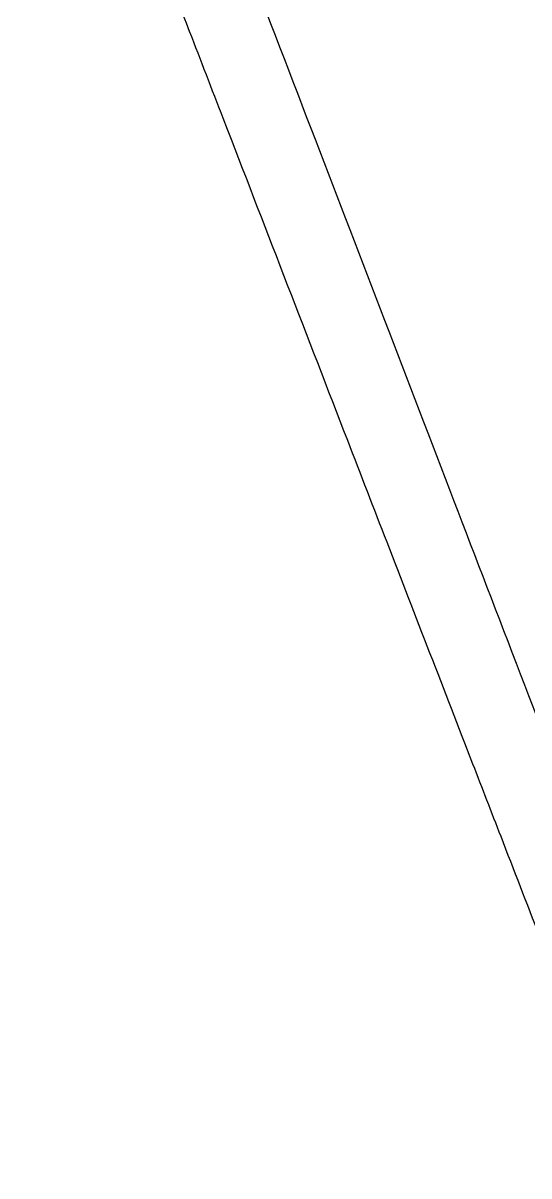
# Model space of a CAD drawing. Header units: millimetres. Extents: x 19741 to 22117, y -10160 to -6800.
# Drawn here: x 21628.27 to 21636.71, y -8187.07 to -8167.81 of the extents above; entities that cross this region are included whole.
import ezdxf

# ---------------------------------------------------------------- set-up
doc = ezdxf.new("R2010")
doc.units = ezdxf.units.MM

msp = doc.modelspace()

# ---------------------------------------------------------------- linework, layer by layer
at = {"linetype": 'Continuous'}
msp.add_line((21631.679, -8169.594), (21631.604, -8169.401), dxfattribs=at)
msp.add_line((21631.679, -8169.594), (21631.604, -8169.401), dxfattribs=at)
for points, knots in [([(21628.265, -8157.066), (21629.072, -8159.165), (21630.674, -8163.332), (21633.046, -8169.51), (21635.351, -8175.524), (21637.223, -8180.397), (21638.66, -8184.163), (21639.69, -8186.864), (21640.696, -8189.462), (21641.706, -8191.942), (21642.714, -8194.301), (21644.002, -8197.219), (21644.937, -8199.357), (21645.53, -8200.752)], [0, 0, 0, 0, 0.143589, 0.28503, 0.42264, 0.554826, 0.618398, 0.680004, 0.739392, 0.796352, 0.850969, 0.903231, 1, 1, 1, 1]), ([(21631.604, -8169.401), (21631.418, -8168.919), (21630.668, -8166.975), (21629.917, -8165.031), (21629.352, -8163.57)], [0, 0, 0, 0, 0.248127, 1, 1, 1, 1]), ([(21634.34, -8176.484), (21634.121, -8175.918), (21633.234, -8173.622), (21632.347, -8171.325), (21631.679, -8169.594)], [0, 0, 0, 0, 0.246266, 1, 1, 1, 1]), ([(21636.242, -8181.4), (21636.086, -8180.996), (21635.452, -8179.358), (21634.818, -8177.719), (21634.34, -8176.484)], [0, 0, 0, 0, 0.24619, 1, 1, 1, 1]), ([(21637.105, -8183.63), (21637.034, -8183.446), (21636.746, -8182.702), (21636.459, -8181.959), (21636.242, -8181.4)], [0, 0, 0, 0, 0.247897, 1, 1, 1, 1])]:
    msp.add_open_spline(points, degree=3, knots=knots, dxfattribs=at)

doc.saveas('drawing.dxf')
